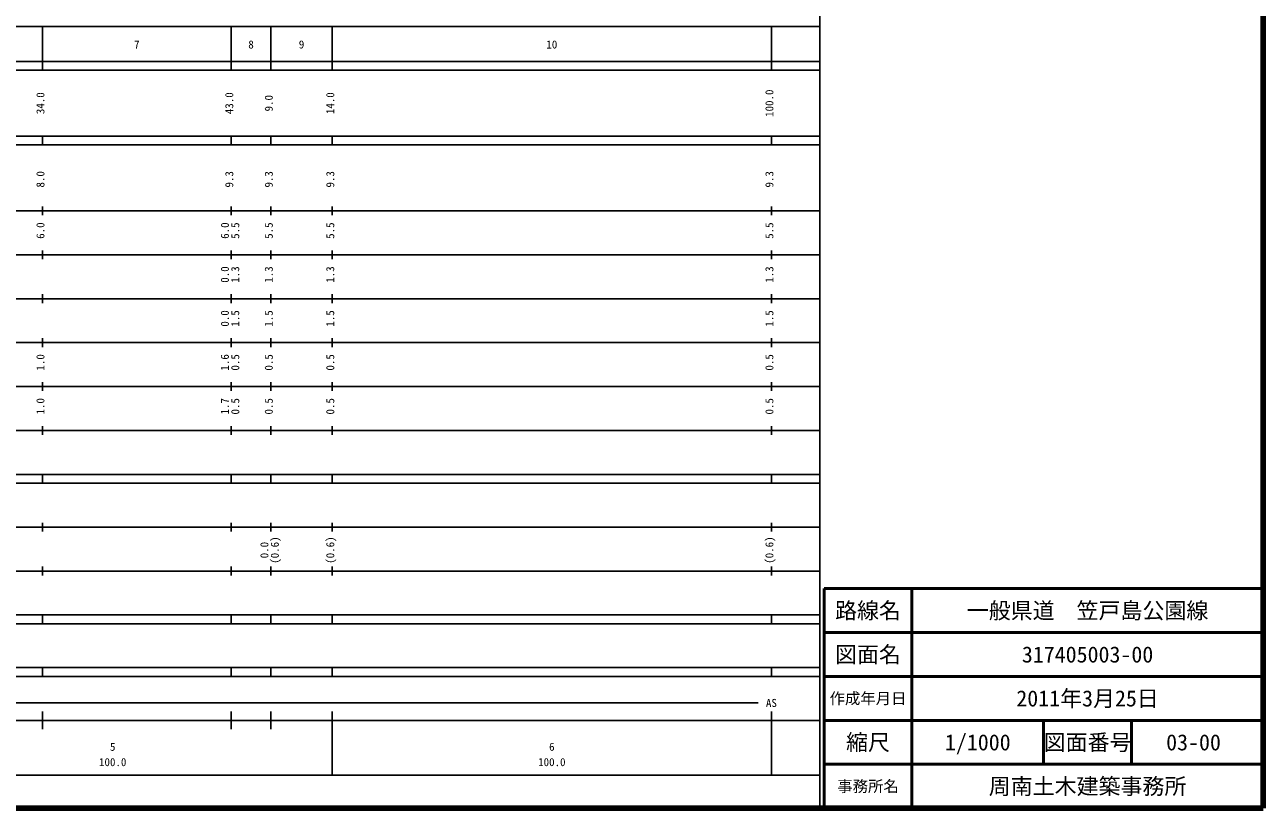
# Model space of a CAD drawing. Units: millimetres on the paper, enlarged 1000 times. Extents: x 40000 to 680000, y 20000 to 380000.
# Drawn here: x 397976 to 680000, y 20000 to 198357 of the extents above; entities that cross this region are included whole.
import ezdxf
from ezdxf.enums import TextEntityAlignment as Align

# ---------------------------------------------------------------- set-up
doc = ezdxf.new("R2010")
doc.units = ezdxf.units.MM
doc.header["$LTSCALE"] = 1000
for name, color, linetype, lineweight in [('M-TTL', 2, 'Continuous', 140), ('M-TTL-BAND', 7, 'Continuous', 25), ('M-TTL-FRAM', 2, 'Continuous', 50), ('M-TTL-LINE', 7, 'Continuous', 50)]:
    doc.layers.add(name, color=color, linetype=linetype, lineweight=lineweight)
doc.layers.add('M-TTL-TXT', color=7, linetype='Continuous')
doc.styles.add('ＭＳ ゴシック', font='')
doc.styles.get('ＭＳ ゴシック').set_extended_font_data('MS Gothic')

msp = doc.modelspace()

# ---------------------------------------------------------------- linework, layer by layer
at = {"layer": 'M-TTL'}
for p, q in [((680000, 20000), (680000, 380000)), ((40000, 20000), (680000, 20000))]:
    msp.add_line(p, q, dxfattribs=at)
at = {"layer": 'M-TTL-BAND'}
for p, q in [((579000, 20000), (579000, 370000)), ((68000, 198000), (579000, 198000)), ((402000, 188000), (402000, 198000)), ((445000, 188000), (445000, 198000)), ((454000, 188000), (454000, 198000)), ((468000, 188000), (468000, 198000)), ((568000, 188000), (568000, 198000)), ((40000, 190000), (579000, 190000)), ((40000, 188000), (579000, 188000)), ((40000, 173000), (579000, 173000)), ((402000, 171000), (402000, 173000)), ((445000, 171000), (445000, 173000)), ((454000, 171000), (454000, 173000)), ((468000, 171000), (468000, 173000)), ((568000, 171000), (568000, 173000)), ((40000, 171000), (579000, 171000)), ((40000, 156000), (579000, 156000)), ((402000, 155000), (402000, 157000)), ((445000, 155000), (445000, 157000)), ((454000, 155000), (454000, 157000)), ((468000, 155000), (468000, 157000)), ((568000, 155000), (568000, 157000)), ((402000, 145000), (402000, 147000)), ((445000, 145000), (445000, 147000)), ((454000, 145000), (454000, 147000)), ((468000, 145000), (468000, 147000)), ((568000, 145000), (568000, 147000)), ((46000, 146000), (579000, 146000)), ((52000, 136000), (579000, 136000)), ((402000, 135000), (402000, 137000)), ((445000, 135000), (445000, 137000)), ((454000, 135000), (454000, 137000)), ((468000, 135000), (468000, 137000)), ((568000, 135000), (568000, 137000)), ((402000, 125000), (402000, 127000)), ((445000, 125000), (445000, 127000)), ((454000, 125000), (454000, 127000)), ((468000, 125000), (468000, 127000)), ((568000, 125000), (568000, 127000)), ((46000, 126000), (579000, 126000)), ((52000, 116000), (579000, 116000)), ((402000, 115000), (402000, 117000)), ((445000, 115000), (445000, 117000)), ((454000, 115000), (454000, 117000)), ((468000, 115000), (468000, 117000)), ((568000, 115000), (568000, 117000)), ((46000, 106000), (579000, 106000)), ((402000, 105000), (402000, 107000)), ((445000, 105000), (445000, 107000)), ((454000, 105000), (454000, 107000)), ((468000, 105000), (468000, 107000)), ((568000, 105000), (568000, 107000)), ((40000, 96000), (579000, 96000)), ((402000, 94000), (402000, 96000)), ((445000, 94000), (445000, 96000)), ((454000, 94000), (454000, 96000)), ((468000, 94000), (468000, 96000)), ((568000, 94000), (568000, 96000)), ((40000, 94000), (579000, 94000)), ((402000, 83000), (402000, 85000)), ((445000, 83000), (445000, 85000)), ((454000, 83000), (454000, 85000)), ((468000, 83000), (468000, 85000)), ((568000, 83000), (568000, 85000)), ((49000, 84000), (579000, 84000)), ((40000, 74000), (579000, 74000)), ((402000, 73000), (402000, 75000)), ((445000, 73000), (445000, 75000)), ((454000, 73000), (454000, 75000)), ((468000, 73000), (468000, 75000)), ((568000, 73000), (568000, 75000)), ((40000, 64000), (579000, 64000)), ((402000, 62000), (402000, 64000)), ((445000, 62000), (445000, 64000)), ((454000, 62000), (454000, 64000)), ((468000, 62000), (468000, 64000)), ((568000, 62000), (568000, 64000)), ((40000, 62000), (579000, 62000)), ((40000, 52000), (579000, 52000)), ((402000, 50000), (402000, 52000)), ((445000, 50000), (445000, 52000)), ((454000, 50000), (454000, 52000)), ((468000, 50000), (468000, 52000)), ((568000, 50000), (568000, 52000)), ((40000, 50000), (579000, 50000)), ((71000, 44000), (565000, 44000)), ((40000, 40000), (579000, 40000)), ((402000, 38000), (402000, 42000)), ((445000, 38000), (445000, 42000)), ((454000, 38000), (454000, 42000)), ((468000, 27500), (468000, 42000)), ((568000, 27500), (568000, 42000)), ((68000, 27500), (579000, 27500))]:
    msp.add_line(p, q, dxfattribs=at)
at = {"layer": 'M-TTL-FRAM'}
for p, q in [((680000, 70000), (580000, 70000)), ((580000, 70000), (580000, 20000))]:
    msp.add_line(p, q, dxfattribs=at)
at = {"layer": 'M-TTL-LINE'}
for p, q in [((600000, 70000), (600000, 20000)), ((680000, 60000), (580000, 60000)), ((680000, 50000), (580000, 50000)), ((680000, 40000), (580000, 40000)), ((630000, 40000), (630000, 30000)), ((650000, 40000), (650000, 30000)), ((680000, 30000), (580000, 30000))]:
    msp.add_line(p, q, dxfattribs=at)

# ---------------------------------------------------------------- texts
at = {"layer": 'M-TTL-BAND', "style": 'ＭＳ ゴシック'}
for s, p in [('7', (423500, 192405)), ('8', (449500, 192405)), ('9', (461000, 192405)), ('10', (518000, 192405)), ('AS', (568000, 42500)), ('5', (418000, 32523)), ('6', (518000, 32523)), ('100.0', (418000, 29033)), ('100.0', (518000, 29033))]:
    msp.add_text(s, height=1833, dxfattribs=at).set_placement(p, align=Align.BOTTOM_CENTER)
for s, p in [('100.0', (569000, 180500)), ('34.0', (403000, 180500)), ('43.0', (446000, 180500)), ('9.0', (455000, 180500)), ('14.0', (469000, 180500)), ('8.0', (403000, 163174)), ('9.3', (446000, 163174)), ('9.3', (455000, 163174)), ('9.3', (469000, 163174)), ('9.3', (569000, 163174)), ('6.0', (403000, 151500)), ('6.0', (445000, 151500)), ('5.5', (447370, 151500)), ('5.5', (455000, 151500)), ('5.5', (469000, 151500)), ('5.5', (569000, 151500)), ('0.0', (445000, 141500)), ('1.3', (447370, 141500)), ('1.3', (455000, 141500)), ('1.3', (469000, 141500)), ('1.3', (569000, 141500)), ('0.0', (445000, 131500)), ('1.5', (447370, 131500)), ('1.5', (455000, 131500)), ('1.5', (469000, 131500)), ('1.5', (569000, 131500)), ('1.0', (403000, 121500)), ('1.6', (445000, 121500)), ('0.5', (447370, 121500)), ('0.5', (455000, 121500)), ('0.5', (469000, 121500)), ('0.5', (569000, 121500)), ('1.0', (403000, 111500)), ('1.7', (445000, 111500)), ('0.5', (447370, 111500)), ('0.5', (455000, 111500)), ('0.5', (469000, 111500)), ('0.5', (569000, 111500)), ('0.0', (454000, 78764)), ('(0.6)', (456370, 78764)), ('(0.6)', (469000, 78764)), ('(0.6)', (569000, 78764))]:
    msp.add_text(s, height=1833, rotation=90, dxfattribs=at).set_placement(p, align=Align.BOTTOM_CENTER)
at = {"layer": 'M-TTL-TXT', "style": 'ＭＳ ゴシック'}
for s, height, p in [('路線名', 3666, (590000, 65000)), ('路線名', 3666, (590000, 65000)), ('一般県道\u3000笠戸島公園線', 3666, (640000, 65000)), ('図面名', 3666, (590000, 55000)), ('図面名', 3666, (590000, 55000)), ('317405003-00', 3666, (640000, 55000)), ('作成年月日', 2566, (590000, 45000)), ('作成年月日', 2566, (590000, 45000)), ('2011年3月25日', 3666, (640000, 45000)), ('縮尺', 3666, (590000, 35000)), ('縮尺', 3666, (590000, 35000)), ('1/1000', 3666, (615000, 35000)), ('図面番号', 3666, (640000, 35000)), ('図面番号', 3666, (640000, 35000)), ('03-00', 3666, (664125, 35000)), ('事務所名', 2566, (590000, 25000)), ('事務所名', 2566, (590000, 25000)), ('周南土木建築事務所', 3666, (640000, 25000))]:
    msp.add_text(s, height=height, dxfattribs=at).set_placement(p, align=Align.MIDDLE_CENTER)

doc.saveas('drawing.dxf')
